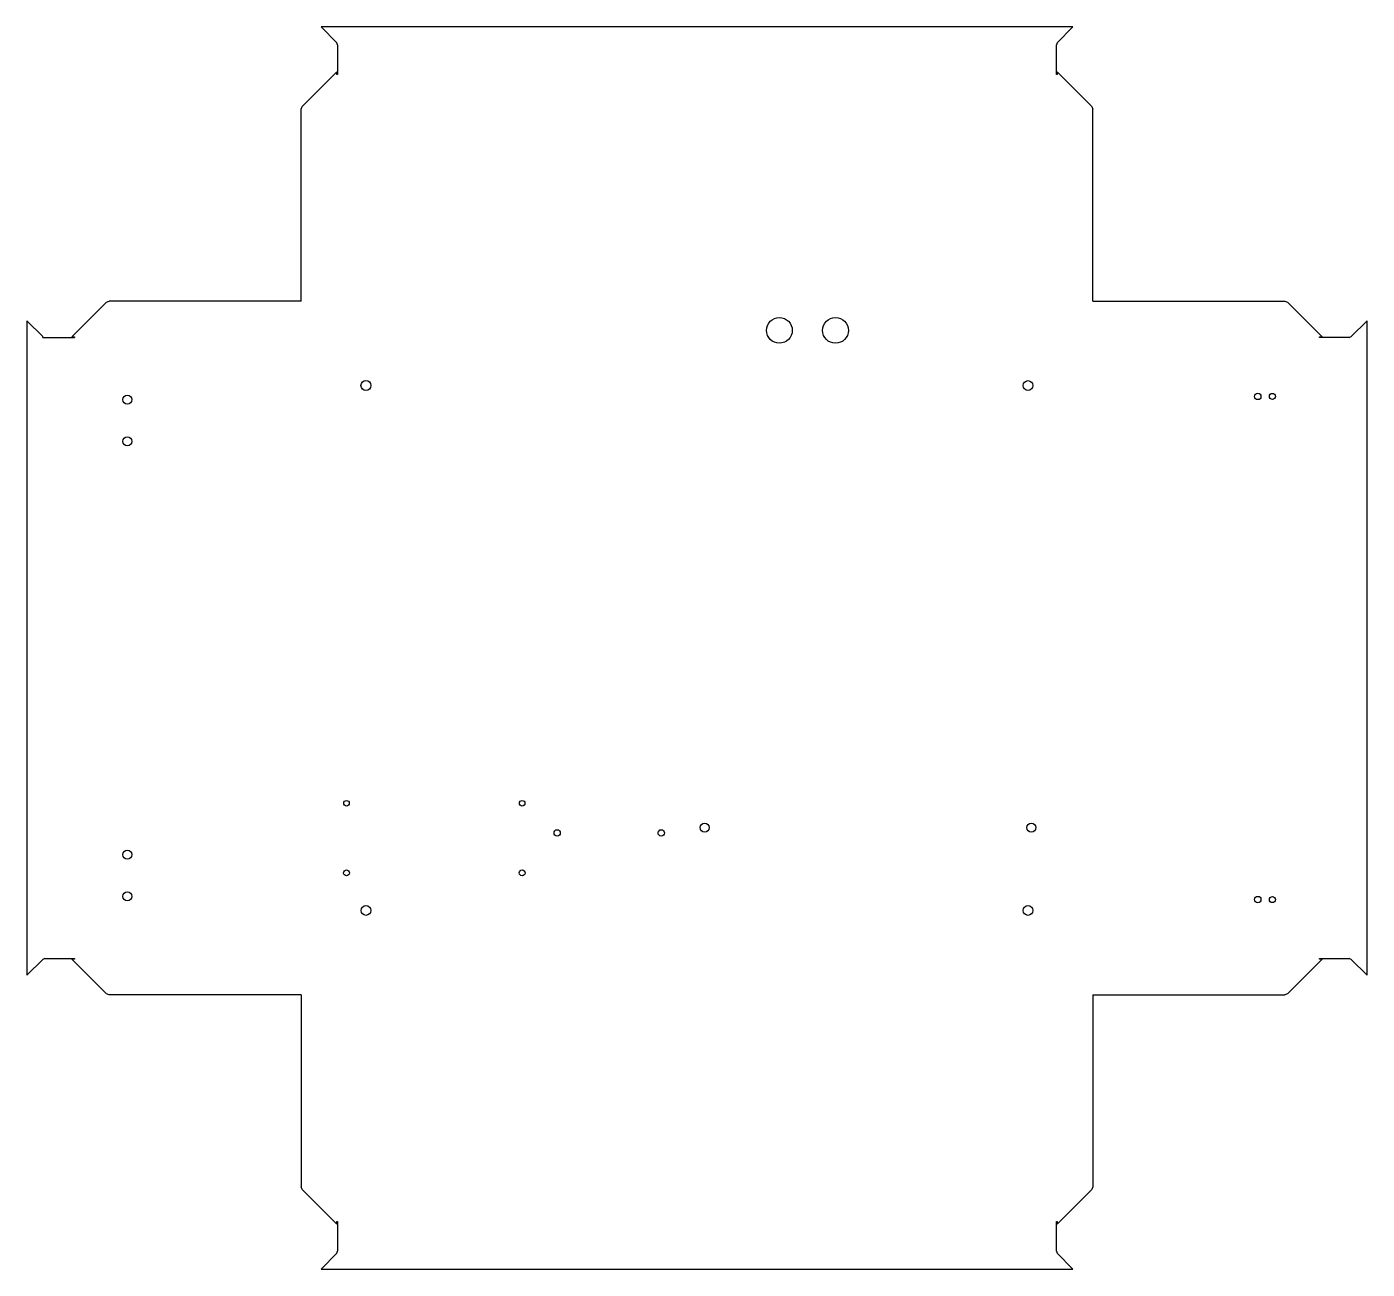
# Model space of a CAD drawing. Header units: millimetres. Extents: x -481 to 481, y -446 to 446.
import ezdxf

# ---------------------------------------------------------------- set-up
doc = ezdxf.new("R2010")
doc.units = ezdxf.units.MM

msp = doc.modelspace()

# ---------------------------------------------------------------- linework, layer by layer
at = {"color": 7, "linetype": 'Continuous', "lineweight": 25}
for p, q in [((269.72, 445.82), (-269.72, 445.82)), ((-269.72, 445.82), (-258.44, 434.34)), ((258.44, 434.34), (269.72, 445.82)), ((-257.93, 432.83), (-258.44, 434.34)), ((-257.93, 432.83), (-257.93, 411.7)), ((258.44, 434.34), (257.93, 432.83)), ((257.93, 411.7), (257.93, 432.83)), ((-258.43, 413.44), (-283.19, 388.68)), ((-258.43, 411.7), (-258.43, 413.44)), ((-257.93, 411.7), (-258.43, 411.7)), ((258.43, 411.7), (257.93, 411.7)), ((283.19, 388.68), (258.43, 413.44)), ((258.43, 413.44), (258.43, 411.7)), ((-283.93, 386.73), (-283.19, 388.68)), ((-283.93, 248.93), (-283.93, 386.73)), ((283.19, 388.68), (283.93, 386.73)), ((283.93, 248.93), (283.93, 386.73)), ((-423.68, 248.19), (-448.44, 223.43)), ((-423.68, 248.19), (-421.73, 248.93)), ((-283.93, 248.93), (-421.73, 248.93)), ((283.93, 248.93), (421.73, 248.93)), ((421.73, 248.93), (423.68, 248.19)), ((448.44, 223.43), (423.68, 248.19)), ((-469.34, 223.47), (-480.82, 234.76)), ((-480.82, 234.76), (-480.82, -234.72)), ((480.82, 234.72), (469.34, 223.44)), ((480.82, -234.72), (480.82, 234.72)), ((-469.34, 222.93), (-469.34, 223.47)), ((-469.34, 222.93), (-446.7, 222.93)), ((-448.44, 223.43), (-446.7, 223.43)), ((-446.7, 223.43), (-446.7, 222.93)), ((446.7, 222.93), (446.7, 223.43)), ((446.7, 223.43), (448.44, 223.43)), ((467.83, 222.93), (446.7, 222.93)), ((467.83, 222.93), (469.34, 223.44)), ((-480.82, -234.72), (-469.34, -223.44)), ((-467.83, -222.93), (-469.34, -223.44)), ((-467.83, -222.93), (-446.7, -222.93)), ((-446.7, -223.43), (-448.44, -223.43)), ((-448.44, -223.43), (-423.68, -248.19)), ((-446.7, -222.93), (-446.7, -223.43)), ((423.68, -248.19), (448.44, -223.43)), ((446.7, -223.43), (446.7, -222.93)), ((446.7, -222.93), (467.83, -222.93)), ((448.44, -223.43), (446.7, -223.43)), ((469.34, -223.44), (467.83, -222.93)), ((469.34, -223.44), (480.82, -234.72)), ((-421.73, -248.93), (-423.68, -248.19)), ((-283.93, -248.93), (-421.73, -248.93)), ((-283.93, -248.93), (-283.93, -386.73)), ((283.93, -248.93), (283.93, -386.73)), ((283.93, -248.93), (421.73, -248.93)), ((423.68, -248.19), (421.73, -248.93)), ((-283.19, -388.68), (-283.93, -386.73)), ((-283.19, -388.68), (-258.43, -413.44)), ((258.43, -413.44), (283.19, -388.68)), ((283.93, -386.73), (283.19, -388.68)), ((-258.43, -413.44), (-258.43, -411.7)), ((-258.43, -411.7), (-257.93, -411.7)), ((-257.93, -411.7), (-257.93, -432.83)), ((257.93, -432.83), (257.93, -411.7)), ((257.93, -411.7), (258.43, -411.7)), ((258.43, -411.7), (258.43, -413.44)), ((-258.44, -434.34), (-269.72, -445.82)), ((-258.44, -434.34), (-257.93, -432.83)), ((257.93, -432.83), (258.44, -434.34)), ((269.72, -445.82), (258.44, -434.34)), ((-269.72, -445.82), (269.72, -445.82))]:
    msp.add_line(p, q, dxfattribs=at)
for centre, radius in [((59.11, 227.96), 9.25), ((99.35, 227.96), 9.25), ((-237.5, 188.36), 3.6), ((237.5, 188.36), 3.5), ((402.33, 180.54), 2.3), ((412.83, 180.54), 2.18), ((-408.76, 178.28), 3.25), ((-408.76, 148.28), 3.25), ((-251.46, -111.41), 2), ((-125.46, -111.41), 2), ((-100.32, -132.69), 2.25), ((-25.67, -132.69), 2.25), ((5.5, -128.92), 3.25), ((239.8, -128.92), 3.25), ((-408.76, -148.28), 3.25), ((-251.46, -161.41), 2.1), ((-125.46, -161.41), 2.1), ((-408.76, -178.28), 3.25), ((402.33, -180.54), 2.3), ((412.83, -180.54), 2.18), ((-237.5, -188.36), 3.5), ((237.5, -188.36), 3.5)]:
    msp.add_circle(centre, radius, dxfattribs=at)

doc.saveas('drawing.dxf')
